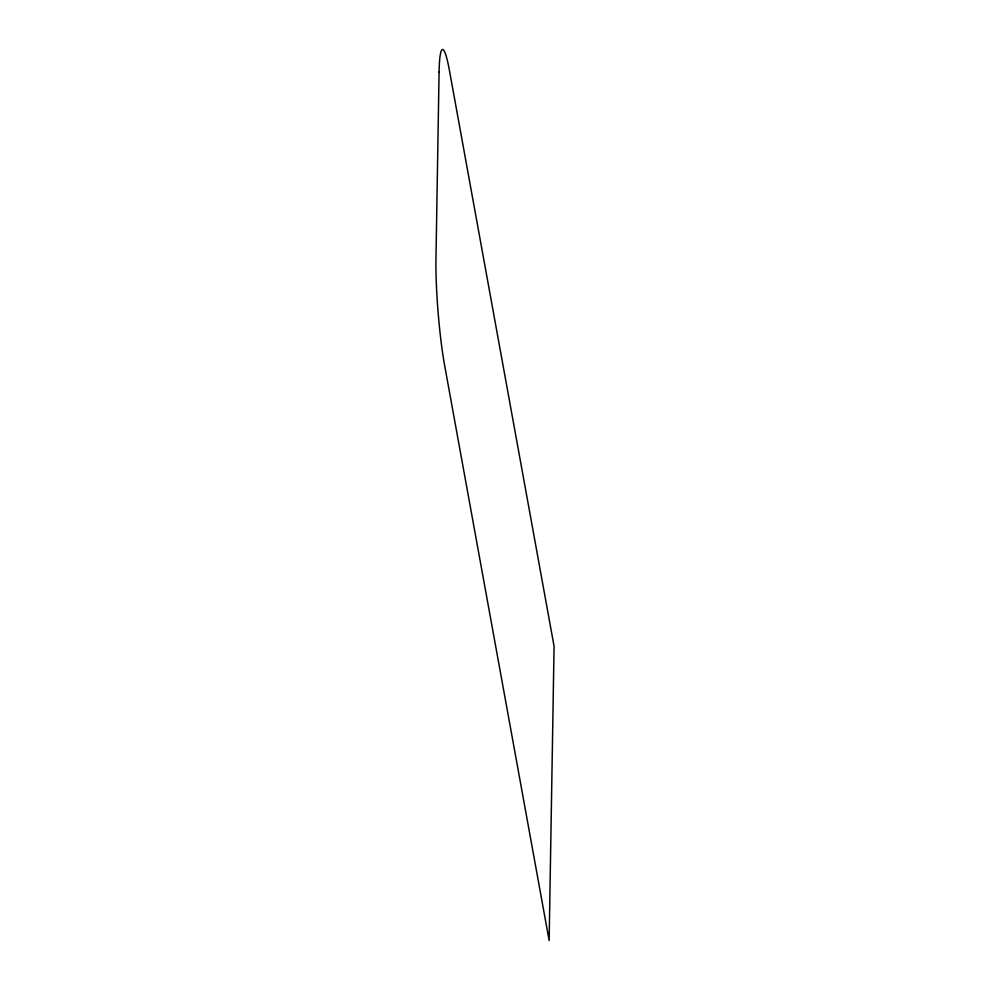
<?xml version="1.0" encoding="UTF-8"?>
<svg xmlns="http://www.w3.org/2000/svg" width="990" height="990" viewBox="0 0 990 990"><rect width="100%" height="100%" fill="white"/><g stroke="black" fill="none" stroke-linecap="round" stroke-linejoin="round"><path stroke-width="1.49" d="M439.09 71.998L435.959 259.231A75.067 7.4 85.4 0 0 444.572 365.038L549.141 940.5L554.078 646.284L449.497 70.822A75.067 7.4 85.4 0 0 439.09 71.998"/></g></svg>
